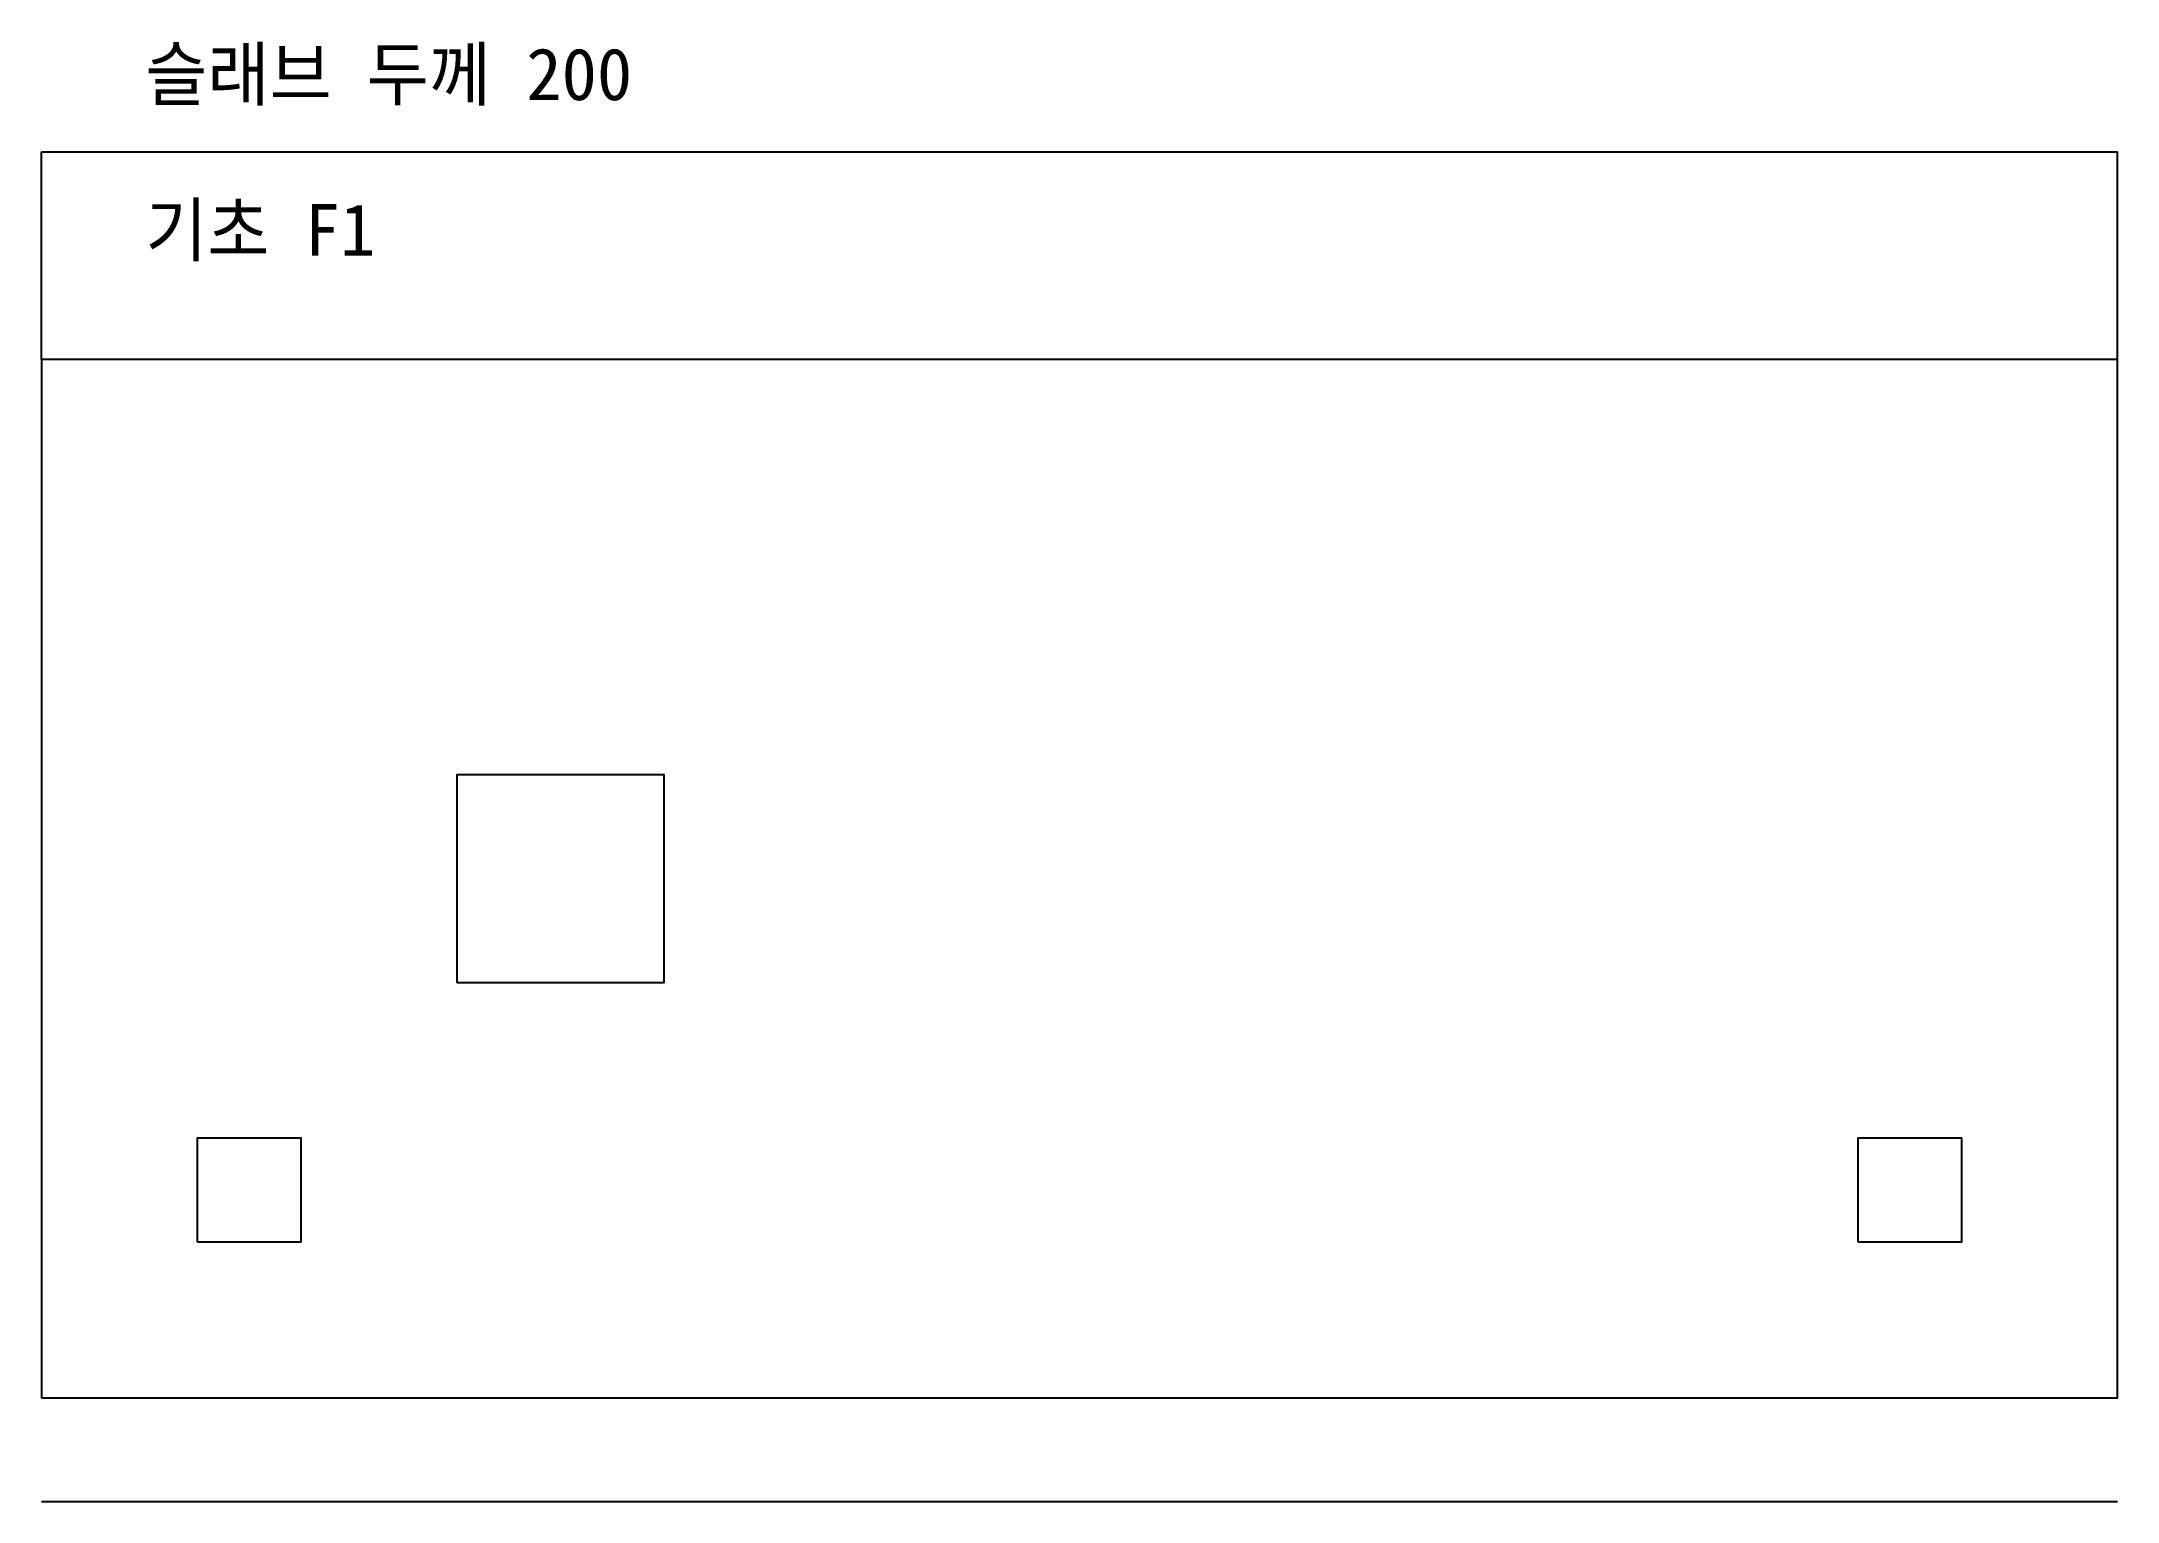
# Model space of a CAD drawing. Header units: metres. Extents: x 0 to 10000, y -500 to 6532.
import ezdxf

# ---------------------------------------------------------------- set-up
doc = ezdxf.new("R2010")
doc.units = ezdxf.units.M
for name, color, linetype in [('COL', 5, 'Continuous'), ('DIM', 2, 'Continuous'), ('TEXT', 7, 'Continuous'), ('WALL', 3, 'Continuous'), ('슬래브', 1, 'Continuous')]:
    doc.layers.add(name, color=color, linetype=linetype)
doc.styles.add('OpenSansCondensed-Light', font='OpenSansCondensed-Light.ttf')
doc.dimstyles.new('EZDXF', dxfattribs={"dimtxt": 0.25, "dimasz": 0.175, "dimexe": 0.375, "dimexo": 0.125, "dimgap": 0.1, "dimtad": 1, "dimlfac": 100, "dimzin": 12, "dimdsep": 46, "dimtxsty": 'OpenSansCondensed-Light', "dimblk": 'ARCHTICK', "dimcen": 2.5, "dimazin": 3, "dimtfac": 0.5, "dimtmove": 2, "dimatfit": 3})

# ---------------------------------------------------------------- blocks, each defined once
blk = doc.blocks.new('기둥')
blk.add_lwpolyline([(-250, -250), (250, -250), (250, 250), (-250, 250)], close=True)
blk = doc.blocks.new('_ARCHTICK')
at = {"color": 0, "linetype": 'BYBLOCK', "const_width": 0.15}
blk.add_lwpolyline([(-0.5, -0.5), (0.5, 0.5)], dxfattribs=at)

msp = doc.modelspace()

# ---------------------------------------------------------------- linework, layer by layer
at = {"layer": 'WALL'}
msp.add_line((0, -500), (10000, -500), dxfattribs=at)
at = {"layer": '슬래브'}
for points in [[(0, 0), (10000, 0), (10000, 5000), (0, 5000)], [(2000, 2000), (3000, 2000), (3000, 3000), (2000, 3000)]]:
    msp.add_lwpolyline(points, close=True, dxfattribs=at)

# ---------------------------------------------------------------- block references
at = {"layer": 'COL'}
for p in [(1000, 1000), (9000, 1000)]:
    msp.add_blockref('기둥', p, dxfattribs=at)

# ---------------------------------------------------------------- texts
at = {"layer": 'TEXT'}
msp.add_text('기초 F1', height=250, dxfattribs=at).set_placement((500, 5500))
at = {"layer": 'TEXT', "insert": (500, 6500), "char_height": 250, "attachment_point": 1}
msp.add_mtext('슬래브 두께 200', dxfattribs=at)

# ---------------------------------------------------------------- dimensions: what is measured, and where the dimension line sits
at = {"layer": 'DIM'}
msp.add_linear_dim(base=(0, 6000), p1=(0, 5000), p2=(10000, 5000), dimstyle='EZDXF', dxfattribs=at).render()

doc.saveas('drawing.dxf')
